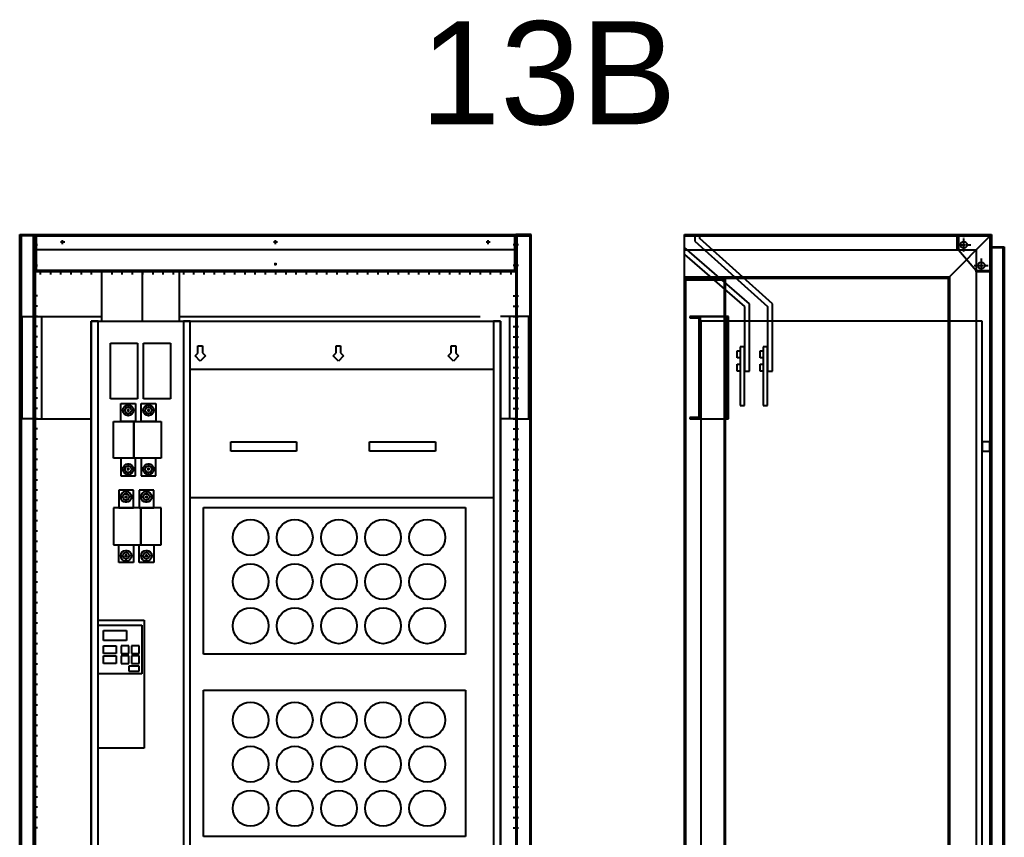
# Model space of a CAD drawing. Header units: millimetres. Extents: x 3151 to 30896, y 1337 to 7086.
# Drawn here: x 3151 to 5076, y 5358 to 6957 of the extents above; entities that cross this region are included whole.
import ezdxf

# ---------------------------------------------------------------- set-up
doc = ezdxf.new("R2010")
doc.units = ezdxf.units.MM
doc.linetypes.add('CENTER', pattern=[2, 1.25, -0.25, 0.25, -0.25])
doc.styles.get("Standard").update_dxf_attribs({"font": 'arial.ttf'})

msp = doc.modelspace()

# ---------------------------------------------------------------- hatches: boundary and pattern name
msp.add_hatch(color=7).paths.add_polyline_path([(5021.2, 6463.7), (5021.2, 6466.3), (5048.5, 6466.3), (5048.5, 6534), (4986.8, 6534), (4986.8, 6506.7), (4984.2, 6506.7), (4984.2, 6536.7), (5051.2, 6536.7), (5051.2, 6463.7)])
at = {"linetype": 'Continuous'}
msp.add_hatch(color=7, dxfattribs=at).paths.add_polyline_path([(4534, 6176.7), (4536.7, 6176.7), (4536.7, 6376.7), (4534, 6376.7)])

# ---------------------------------------------------------------- linework, layer by layer
at = {"color": 7}
for p, q in [((3151.2, 4336.7), (3151.2, 6536.7)), ((3151.2, 6536.7), (3181.2, 6536.7)), ((3178.5, 6534), (3153.8, 6534)), ((3153.8, 6534), (3153.8, 4339.3)), ((3178.5, 4339.3), (3178.5, 6534)), ((3181.2, 6463.7), (3181.2, 6536.7)), ((3181.2, 6536.7), (4121.2, 6536.7)), ((3181.2, 6536.7), (3181.2, 4336.7)), ((3183.8, 6534), (4118.5, 6534)), ((3183.8, 6466.3), (3183.8, 6534)), ((4118.5, 6534), (4118.5, 6466.3)), ((4121.2, 6536.7), (4121.2, 6463.7)), ((4151.2, 6536.7), (4121.2, 6536.7)), ((4121.2, 6536.7), (4121.2, 4336.7)), ((4123.8, 6534), (4148.5, 6534)), ((4123.8, 4339.3), (4123.8, 6534)), ((4148.5, 6534), (4148.5, 4339.3)), ((4151.2, 4336.7), (4151.2, 6536.7)), ((4451.2, 6536.7), (5051.2, 6536.7)), ((4451.2, 4336.7), (4451.2, 6536.7)), ((4451.2, 6534), (5051.2, 6534)), ((4471.2, 6536.7), (4471.2, 6523.8)), ((4481.2, 6529.2), (4481.2, 6536.7)), ((4623.2, 6401.2), (4481.2, 6529.2)), ((5051.2, 6536.7), (4966.2, 6451.7)), ((4984.2, 6506.7), (4984.2, 6536.7)), ((4984.2, 6536.7), (5051.2, 6536.7)), ((5048.5, 6534), (4986.8, 6534)), ((4986.8, 6534), (4986.8, 6506.7)), ((5048.5, 4336.7), (5048.5, 6536.7)), ((5048.5, 6466.3), (5048.5, 6534)), ((5051.2, 6536.7), (5051.2, 4336.7)), ((5051.2, 6536.7), (5051.2, 6463.7)), ((3186.2, 6516.7), (3176.2, 6516.7)), ((3176.2, 6516.7), (3186.2, 6516.7)), ((4118.5, 6506.7), (3183.8, 6506.7)), ((3239.2, 6521.7), (3231.2, 6521.7)), ((3235.2, 6517.7), (3235.2, 6525.7)), ((3655.2, 6521.7), (3647.2, 6521.7)), ((3651.2, 6517.7), (3651.2, 6525.7)), ((4071.2, 6521.7), (4063.2, 6521.7)), ((4067.2, 6517.7), (4067.2, 6525.7)), ((4126.2, 6516.7), (4116.2, 6516.7)), ((4126.2, 6516.7), (4116.2, 6516.7)), ((4578.2, 6401.2), (4451.2, 6511.7)), ((4451.2, 6506.7), (5021.2, 6506.7)), ((4471.2, 6523.8), (4613.2, 6395.8)), ((4986.8, 6506.7), (4984.2, 6506.7)), ((4986.8, 6506.7), (5021.2, 6466.3)), ((5021.2, 6506.7), (5021.2, 4366.7)), ((5051.2, 6510.8), (5051.2, 6512.8)), ((5051.2, 6512.8), (5076.2, 6512.8)), ((5051.2, 6510.8), (5051.2, 4401.8)), ((5074.2, 6510.8), (5051.2, 6510.8)), ((5074.2, 4401.8), (5074.2, 6510.8)), ((5076.2, 6512.8), (5076.2, 4399.8)), ((4451.2, 6497.7), (4568.2, 6395.8)), ((3186.2, 6476.2), (3176.2, 6476.2)), ((3176.2, 6476.2), (3186.2, 6476.2)), ((3191.2, 6468.7), (3191.2, 6458.7)), ((3211.2, 6468.7), (3211.2, 6458.7)), ((3231.2, 6468.7), (3231.2, 6458.7)), ((3251.2, 6468.7), (3251.2, 6458.7)), ((3271.2, 6468.7), (3271.2, 6458.7)), ((3291.2, 6468.7), (3291.2, 6458.7)), ((3311.2, 6468.7), (3311.2, 6458.7)), ((3331.2, 6468.7), (3331.2, 6458.7)), ((3351.2, 6468.7), (3351.2, 6458.7)), ((3371.2, 6468.7), (3371.2, 6458.7)), ((3391.2, 6468.7), (3391.2, 6458.7)), ((3411.2, 6468.7), (3411.2, 6458.7)), ((3431.2, 6468.7), (3431.2, 6458.7)), ((3451.2, 6468.7), (3451.2, 6458.7)), ((3471.2, 6468.7), (3471.2, 6458.7)), ((3491.2, 6468.7), (3491.2, 6458.7)), ((3511.2, 6468.7), (3511.2, 6458.7)), ((3531.2, 6468.7), (3531.2, 6458.7)), ((3551.2, 6468.7), (3551.2, 6458.7)), ((3571.2, 6468.7), (3571.2, 6458.7)), ((3591.2, 6468.7), (3591.2, 6458.7)), ((3611.2, 6468.7), (3611.2, 6458.7)), ((3631.2, 6468.7), (3631.2, 6458.7)), ((3653.8, 6478.7), (3648.6, 6478.7)), ((3651.2, 6476.1), (3651.2, 6481.3)), ((3651.2, 6468.7), (3651.2, 6458.7)), ((3671.2, 6468.7), (3671.2, 6458.7)), ((3691.2, 6468.7), (3691.2, 6458.7)), ((3711.2, 6468.7), (3711.2, 6458.7)), ((3731.2, 6468.7), (3731.2, 6458.7)), ((3751.2, 6468.7), (3751.2, 6458.7)), ((3771.2, 6468.7), (3771.2, 6458.7)), ((3791.2, 6468.7), (3791.2, 6458.7)), ((3811.2, 6468.7), (3811.2, 6458.7)), ((3831.2, 6468.7), (3831.2, 6458.7)), ((3851.2, 6468.7), (3851.2, 6458.7)), ((3871.2, 6468.7), (3871.2, 6458.7)), ((3891.2, 6468.7), (3891.2, 6458.7)), ((3911.2, 6468.7), (3911.2, 6458.7)), ((3931.2, 6468.7), (3931.2, 6458.7)), ((3951.2, 6468.7), (3951.2, 6458.7)), ((3971.2, 6468.7), (3971.2, 6458.7)), ((3991.2, 6468.7), (3991.2, 6458.7)), ((4011.2, 6468.7), (4011.2, 6458.7)), ((4031.2, 6468.7), (4031.2, 6458.7)), ((4051.2, 6468.7), (4051.2, 6458.7)), ((4071.2, 6468.7), (4071.2, 6458.7)), ((4091.2, 6468.7), (4091.2, 6458.7)), ((4111.2, 6468.7), (4111.2, 6458.7)), ((4126.2, 6476.2), (4116.2, 6476.2)), ((4126.2, 6476.2), (4116.2, 6476.2)), ((4121.2, 6463.7), (3181.2, 6463.7)), ((4118.5, 6466.3), (3183.8, 6466.3)), ((3311.5, 6367.7), (3311.5, 6463.7)), ((3391.5, 6367.7), (3391.5, 6463.7)), ((3463.4, 6367.7), (3463.4, 6463.7)), ((4451.2, 6454.3), (4968.8, 6454.3)), ((4451.2, 6451.7), (4966.2, 6451.7)), ((4531.2, 6451.2), (4451.2, 6451.2)), ((4451.2, 6451.2), (4451.2, 4422.2)), ((4451.2, 4422.2), (4451.2, 6451.2)), ((4453.8, 4422.2), (4453.8, 6451.2)), ((4528.5, 6451.2), (4528.5, 4422.2)), ((4531.2, 4422.2), (4531.2, 6451.2)), ((4966.2, 6451.7), (4966.2, 4421.7)), ((4968.8, 6454.3), (4968.8, 4419)), ((5021.2, 6463.7), (5021.2, 6466.3)), ((5021.2, 6466.3), (5048.5, 6466.3)), ((5051.2, 6463.7), (5021.2, 6463.7)), ((4453.8, 6448.5), (4528.5, 6448.5)), ((3186.2, 6416.7), (3176.2, 6416.7)), ((4116.2, 6416.7), (4126.2, 6416.7)), ((3186.2, 6396.7), (3176.2, 6396.7)), ((4116.2, 6396.7), (4126.2, 6396.7)), ((4568.2, 6395.8), (4568.2, 6269.5)), ((4578.2, 6269.5), (4578.2, 6401.2)), ((4613.2, 6395.8), (4613.2, 6269.5)), ((4623.2, 6269.5), (4623.2, 6401.2)), ((3155.8, 6176.7), (3155.8, 6376.7)), ((3155.8, 6376.7), (3181.2, 6376.7)), ((3186.2, 6376.7), (3176.2, 6376.7)), ((3181.2, 6376.7), (3291.2, 6376.7)), ((3181.2, 6376.7), (3181.2, 6176.7)), ((3193.8, 6376.7), (3193.8, 6176.7)), ((3211.2, 6376.7), (3311.5, 6376.7)), ((3463.4, 6376.7), (4051.2, 6376.7)), ((4121.2, 6376.7), (4091.2, 6376.7)), ((4108.5, 6376.7), (4108.5, 6176.7)), ((4116.2, 6376.7), (4126.2, 6376.7)), ((4146.5, 6376.7), (4121.2, 6376.7)), ((4121.2, 6376.7), (4121.2, 6176.7)), ((4146.5, 6176.7), (4146.5, 6376.7)), ((4481.7, 6376.7), (4461.7, 6376.7)), ((4461.7, 6376.7), (4461.7, 6374)), ((4461.7, 6375.4), (4480.4, 6375.4)), ((4461.7, 6374), (4479, 6374)), ((4479, 6374), (4479, 6179.3)), ((4480.4, 6375.4), (4480.4, 6178)), ((4481.7, 6176.7), (4481.7, 6376.7)), ((4481.7, 6376.7), (4534, 6376.7)), ((4534, 6376.7), (4481.7, 6376.7)), ((4481.7, 6376.7), (4481.7, 6176.7)), ((4536.7, 6376.7), (4534, 6376.7)), ((4534, 6376.7), (4534, 6176.7)), ((4536.7, 6176.7), (4536.7, 6376.7)), ((3186.2, 6356.7), (3176.2, 6356.7)), ((3291.2, 6300.1), (3291.2, 6367.7)), ((3291.2, 6367.7), (4091.2, 6367.7)), ((3304.8, 6367.7), (3291.2, 6367.7)), ((3291.2, 6367.7), (3291.2, 4637.7)), ((3304.8, 4637.7), (3304.8, 6367.7)), ((3484.8, 6367.7), (3471.2, 6367.7)), ((3471.2, 6367.7), (3471.2, 4762.7)), ((3484.8, 4762.7), (3484.8, 6367.7)), ((4091.2, 6367.7), (4077.6, 6367.7)), ((4077.6, 6367.7), (4077.6, 4637.7)), ((4091.2, 6367.7), (4091.2, 4637.7)), ((4091.2, 4637.7), (4091.2, 6367.7)), ((4116.2, 6356.7), (4126.2, 6356.7)), ((5033.2, 6367.7), (4483.2, 6367.7)), ((4483.2, 6367.7), (4483.2, 4637.7)), ((5033.2, 4637.7), (5033.2, 6367.7)), ((3186.2, 6336.7), (3176.2, 6336.7)), ((4116.2, 6336.7), (4126.2, 6336.7)), ((3186.2, 6316.7), (3176.2, 6316.7)), ((3328.6, 6324.1), (3381.5, 6324.1)), ((3328.6, 6215.3), (3328.6, 6324.1)), ((3381.5, 6324.1), (3381.5, 6215.3)), ((3393.4, 6324.1), (3446.3, 6324.1)), ((3393.4, 6215.3), (3393.4, 6324.1)), ((3446.3, 6324.1), (3446.3, 6215.3)), ((3499.7, 6305.4), (3499.7, 6319.2)), ((3499.7, 6319.2), (3508.7, 6319.2)), ((3508.7, 6319.2), (3508.7, 6305.4)), ((3769.7, 6305.4), (3769.7, 6319.2)), ((3769.7, 6319.2), (3778.7, 6319.2)), ((3778.7, 6319.2), (3778.7, 6305.4)), ((3994.7, 6305.4), (3994.7, 6319.2)), ((3994.7, 6319.2), (4003.7, 6319.2)), ((4003.7, 6319.2), (4003.7, 6305.4)), ((4116.2, 6316.7), (4126.2, 6316.7)), ((4568.2, 6317.3), (4559.9, 6317.3)), ((4559.9, 6317.3), (4559.9, 6202.3)), ((4568.2, 6202.3), (4568.2, 6317.3)), ((4613.2, 6317.3), (4604.9, 6317.3)), ((4604.9, 6317.3), (4604.9, 6202.3)), ((4613.2, 6202.3), (4613.2, 6317.3)), ((3186.2, 6296.7), (3176.2, 6296.7)), ((3291.2, 4637.7), (3291.2, 6300.1)), ((3494, 6299.6), (3499.9, 6305.4)), ((3504.2, 6289.4), (3494, 6299.6)), ((3499.9, 6305.4), (3499.7, 6305.4)), ((3514.4, 6299.6), (3504.2, 6289.4)), ((3508.7, 6305.4), (3508.5, 6305.4)), ((3508.5, 6305.4), (3514.4, 6299.6)), ((3764, 6299.6), (3769.9, 6305.4)), ((3774.2, 6289.4), (3764, 6299.6)), ((3769.9, 6305.4), (3769.7, 6305.4)), ((3784.4, 6299.6), (3774.2, 6289.4)), ((3778.7, 6305.4), (3778.5, 6305.4)), ((3778.5, 6305.4), (3784.4, 6299.6)), ((3989, 6299.6), (3994.9, 6305.4)), ((3999.2, 6289.4), (3989, 6299.6)), ((3994.9, 6305.4), (3994.7, 6305.4)), ((4009.4, 6299.6), (3999.2, 6289.4)), ((4003.7, 6305.4), (4003.5, 6305.4)), ((4003.5, 6305.4), (4009.4, 6299.6)), ((4116.2, 6296.7), (4126.2, 6296.7)), ((4554, 6309.1), (4559.9, 6309.1)), ((4554, 6295.5), (4554, 6309.1)), ((4559.9, 6295.5), (4554, 6295.5)), ((4559.9, 6309.1), (4559.9, 6295.5)), ((4599, 6309.1), (4604.9, 6309.1)), ((4599, 6295.5), (4599, 6309.1)), ((4604.9, 6295.5), (4599, 6295.5)), ((4604.9, 6309.1), (4604.9, 6295.5)), ((3186.2, 6276.7), (3176.2, 6276.7)), ((4116.2, 6276.7), (4126.2, 6276.7)), ((4554, 6283.1), (4559.9, 6283.1)), ((4554, 6269.5), (4554, 6283.1)), ((4559.9, 6283.1), (4559.9, 6269.5)), ((4599, 6283.1), (4604.9, 6283.1)), ((4599, 6269.5), (4599, 6283.1)), ((4604.9, 6283.1), (4604.9, 6269.5)), ((3186.2, 6256.7), (3176.2, 6256.7)), ((4077.6, 6273), (3484.8, 6273)), ((4116.2, 6256.7), (4126.2, 6256.7)), ((4559.9, 6269.5), (4554, 6269.5)), ((4568.2, 6269.5), (4578.2, 6269.5)), ((4604.9, 6269.5), (4599, 6269.5)), ((4613.2, 6269.5), (4623.2, 6269.5)), ((3186.2, 6236.7), (3176.2, 6236.7)), ((4116.2, 6236.7), (4126.2, 6236.7)), ((3186.2, 6216.7), (3176.2, 6216.7)), ((3381.5, 6215.3), (3328.6, 6215.3)), ((3349, 6206.1), (3377.5, 6206.1)), ((3349, 6171.5), (3349, 6206.1)), ((3363.3, 6204.6), (3363.3, 6198.4)), ((3377.5, 6206.1), (3377.5, 6171.5)), ((3388.7, 6206.1), (3417.1, 6206.1)), ((3388.7, 6171.5), (3388.7, 6206.1)), ((3446.3, 6215.3), (3393.4, 6215.3)), ((3403, 6204.6), (3403, 6198.4)), ((3417.1, 6206.1), (3417.1, 6171.5)), ((4116.2, 6216.7), (4126.2, 6216.7)), ((4559.9, 6202.3), (4568.2, 6202.3)), ((4604.9, 6202.3), (4613.2, 6202.3)), ((3186.2, 6196.7), (3176.2, 6196.7)), ((3351.7, 6193), (3357.9, 6193)), ((3363.3, 6193), (3360.4, 6193)), ((3363.3, 6195.9), (3363.3, 6193)), ((3363.3, 6193), (3363.3, 6190.2)), ((3366.2, 6193), (3363.3, 6193)), ((3363.3, 6181.5), (3363.3, 6187.7)), ((3374.9, 6193), (3368.7, 6193)), ((3391.4, 6193), (3397.6, 6193)), ((3403, 6193), (3400.1, 6193)), ((3403, 6195.9), (3403, 6193)), ((3403, 6193), (3403, 6190.2)), ((3405.8, 6193), (3403, 6193)), ((3403, 6181.5), (3403, 6187.7)), ((3414.5, 6193), (3408.3, 6193)), ((4116.2, 6196.7), (4126.2, 6196.7)), ((4479, 6179.3), (4461.7, 6179.3)), ((4461.7, 6179.3), (4461.7, 6176.7)), ((3181.2, 6176.7), (3155.8, 6176.7)), ((3186.2, 6176.7), (3176.2, 6176.7)), ((3181.2, 6176.7), (3291.2, 6176.7)), ((3334.5, 6171.5), (3374.2, 6171.5)), ((3334.5, 6099.5), (3334.5, 6171.5)), ((3377.5, 6171.5), (3349, 6171.5)), ((3374.2, 6171.5), (3427.7, 6171.5)), ((3374.2, 6099.5), (3374.2, 6171.5)), ((3374.2, 6171.5), (3374.2, 6099.5)), ((3417.1, 6171.5), (3388.7, 6171.5)), ((3427.7, 6171.5), (3427.7, 6099.5)), ((4121.2, 6176.7), (4091.2, 6176.7)), ((4116.2, 6176.7), (4126.2, 6176.7)), ((4121.2, 6176.7), (4146.5, 6176.7)), ((4480.4, 6178), (4461.7, 6178)), ((4461.7, 6176.7), (4481.7, 6176.7)), ((4481.7, 6176.7), (4534, 6176.7)), ((4534, 6176.7), (4536.7, 6176.7)), ((3186.2, 6156.7), (3176.2, 6156.7)), ((4116.2, 6156.7), (4126.2, 6156.7)), ((3186.2, 6136.7), (3176.2, 6136.7)), ((3563.8, 6131.6), (3692.4, 6131.6)), ((3563.8, 6113.1), (3563.8, 6131.6)), ((3692.4, 6131.6), (3692.4, 6113.1)), ((3835.4, 6131.6), (3964.1, 6131.6)), ((3835.4, 6113.1), (3835.4, 6131.6)), ((3964.1, 6131.6), (3964.1, 6113.1)), ((4116.2, 6136.7), (4126.2, 6136.7)), ((5048.2, 6131.6), (5033.2, 6131.6)), ((5033.2, 6131.6), (5033.2, 6113.1)), ((5048.2, 6113.1), (5048.2, 6131.6)), ((3186.2, 6116.7), (3176.2, 6116.7)), ((3692.4, 6113.1), (3563.8, 6113.1)), ((3964.1, 6113.1), (3835.4, 6113.1)), ((4116.2, 6116.7), (4126.2, 6116.7)), ((5033.2, 6113.1), (5048.2, 6113.1)), ((3186.2, 6096.7), (3176.2, 6096.7)), ((3374.2, 6099.5), (3334.5, 6099.5)), ((3377.5, 6099.5), (3349, 6099.5)), ((3349, 6099.5), (3349, 6064.9)), ((3363.3, 6089.5), (3363.3, 6083.3)), ((3427.7, 6099.5), (3374.2, 6099.5)), ((3377.5, 6064.9), (3377.5, 6099.5)), ((3417.1, 6099.5), (3388.7, 6099.5)), ((3388.7, 6099.5), (3388.7, 6064.9)), ((3403, 6089.5), (3403, 6083.3)), ((3417.1, 6064.9), (3417.1, 6099.5)), ((4116.2, 6096.7), (4126.2, 6096.7)), ((3186.2, 6076.7), (3176.2, 6076.7)), ((3349, 6064.9), (3377.5, 6064.9)), ((3351.7, 6077.9), (3357.9, 6077.9)), ((3363.3, 6077.9), (3360.4, 6077.9)), ((3363.3, 6077.9), (3363.3, 6080.8)), ((3363.3, 6075.1), (3363.3, 6077.9)), ((3366.2, 6077.9), (3363.3, 6077.9)), ((3363.3, 6066.4), (3363.3, 6072.5)), ((3374.9, 6077.9), (3368.7, 6077.9)), ((3388.7, 6064.9), (3417.1, 6064.9)), ((3391.4, 6077.9), (3397.6, 6077.9)), ((3403, 6077.9), (3400.1, 6077.9)), ((3403, 6077.9), (3403, 6080.8)), ((3405.8, 6077.9), (3403, 6077.9)), ((3403, 6075.1), (3403, 6077.9)), ((3403, 6066.4), (3403, 6072.5)), ((3414.5, 6077.9), (3408.3, 6077.9)), ((4116.2, 6076.7), (4126.2, 6076.7)), ((3186.2, 6056.7), (3176.2, 6056.7)), ((4116.2, 6056.7), (4126.2, 6056.7)), ((3186.2, 6036.7), (3176.2, 6036.7)), ((3373.5, 6036.8), (3345.1, 6036.8)), ((3345.1, 6036.8), (3345.1, 6002.2)), ((3359.2, 6035.4), (3359.2, 6029.2)), ((3359.2, 6026.7), (3359.2, 6023.8)), ((3373.5, 6002.2), (3373.5, 6036.8)), ((3413.2, 6036.8), (3384.8, 6036.8)), ((3384.8, 6036.8), (3384.8, 6002.2)), ((3398.9, 6035.4), (3398.9, 6029.2)), ((3398.9, 6026.7), (3398.9, 6023.8)), ((3413.2, 6002.2), (3413.2, 6036.8)), ((4116.2, 6036.7), (4126.2, 6036.7)), ((3186.2, 6016.7), (3176.2, 6016.7)), ((3347.7, 6023.8), (3353.9, 6023.8)), ((3356.4, 6023.8), (3359.2, 6023.8)), ((3359.2, 6023.8), (3362.1, 6023.8)), ((3359.2, 6023.8), (3359.2, 6020.9)), ((3359.2, 6012.2), (3359.2, 6018.4)), ((3370.8, 6023.8), (3364.6, 6023.8)), ((3387.3, 6023.8), (3393.5, 6023.8)), ((3396, 6023.8), (3398.9, 6023.8)), ((3398.9, 6023.8), (3401.8, 6023.8)), ((3398.9, 6023.8), (3398.9, 6020.9)), ((3398.9, 6012.2), (3398.9, 6018.4)), ((3410.5, 6023.8), (3404.3, 6023.8)), ((4077.6, 6022.1), (3484.8, 6022.1)), ((4116.2, 6016.7), (4126.2, 6016.7)), ((3186.2, 5996.7), (3176.2, 5996.7)), ((3388, 6002.2), (3334.5, 6002.2)), ((3334.5, 6002.2), (3334.5, 5930.2)), ((3345.1, 6002.2), (3373.5, 6002.2)), ((3384.8, 6002.2), (3413.2, 6002.2)), ((3388, 5930.2), (3388, 6002.2)), ((3427.7, 6002.2), (3388, 6002.2)), ((3388, 6002.2), (3388, 5930.2)), ((3427.7, 5930.2), (3427.7, 6002.2)), ((3510.3, 6002.8), (4022.7, 6002.8)), ((3510.3, 5716.3), (3510.3, 6002.8)), ((4022.7, 6002.8), (4022.7, 5716.3)), ((4116.2, 5996.7), (4126.2, 5996.7)), ((3186.2, 5976.7), (3176.2, 5976.7)), ((4116.2, 5976.7), (4126.2, 5976.7)), ((3186.2, 5956.7), (3176.2, 5956.7)), ((4116.2, 5956.7), (4126.2, 5956.7)), ((3186.2, 5936.7), (3176.2, 5936.7)), ((3334.5, 5930.2), (3388, 5930.2)), ((3345.1, 5895.7), (3345.1, 5930.2)), ((3345.1, 5930.2), (3373.5, 5930.2)), ((3373.5, 5930.2), (3373.5, 5895.7)), ((3384.8, 5895.7), (3384.8, 5930.2)), ((3384.8, 5930.2), (3413.2, 5930.2)), ((3388, 5930.2), (3427.7, 5930.2)), ((3413.2, 5930.2), (3413.2, 5895.7)), ((4116.2, 5936.7), (4126.2, 5936.7)), ((3186.2, 5916.7), (3176.2, 5916.7)), ((3359.2, 5920.3), (3359.2, 5914.1)), ((3359.2, 5908.7), (3359.2, 5911.6)), ((3398.9, 5920.3), (3398.9, 5914.1)), ((3398.9, 5908.7), (3398.9, 5911.6)), ((4116.2, 5916.7), (4126.2, 5916.7)), ((3186.2, 5896.7), (3176.2, 5896.7)), ((3373.5, 5895.7), (3345.1, 5895.7)), ((3347.7, 5908.7), (3353.9, 5908.7)), ((3356.4, 5908.7), (3359.2, 5908.7)), ((3359.2, 5905.8), (3359.2, 5908.7)), ((3359.2, 5908.7), (3362.1, 5908.7)), ((3359.2, 5897.1), (3359.2, 5903.3)), ((3370.8, 5908.7), (3364.6, 5908.7)), ((3413.2, 5895.7), (3384.8, 5895.7)), ((3387.3, 5908.7), (3393.5, 5908.7)), ((3396, 5908.7), (3398.9, 5908.7)), ((3398.9, 5908.7), (3401.8, 5908.7)), ((3398.9, 5905.8), (3398.9, 5908.7)), ((3398.9, 5897.1), (3398.9, 5903.3)), ((3410.5, 5908.7), (3404.3, 5908.7)), ((4116.2, 5896.7), (4126.2, 5896.7)), ((3186.2, 5876.7), (3176.2, 5876.7)), ((4116.2, 5876.7), (4126.2, 5876.7)), ((3186.2, 5856.7), (3176.2, 5856.7)), ((4116.2, 5856.7), (4126.2, 5856.7)), ((3186.2, 5836.7), (3176.2, 5836.7)), ((4116.2, 5836.7), (4126.2, 5836.7)), ((3186.2, 5816.7), (3176.2, 5816.7)), ((4116.2, 5816.7), (4126.2, 5816.7)), ((3186.2, 5796.7), (3176.2, 5796.7)), ((4116.2, 5796.7), (4126.2, 5796.7)), ((3186.2, 5776.7), (3176.2, 5776.7)), ((3304.8, 5532.7), (3304.8, 5782.7)), ((3304.8, 5782.7), (3394.8, 5782.7)), ((3394.8, 5782.7), (3394.8, 5532.7)), ((4116.2, 5776.7), (4126.2, 5776.7)), ((3186.2, 5756.7), (3176.2, 5756.7)), ((3304.8, 5772.7), (3389.8, 5772.7)), ((3314.8, 5762.7), (3359.8, 5762.7)), ((3314.8, 5742.7), (3314.8, 5762.7)), ((3359.8, 5762.7), (3359.8, 5742.7)), ((3389.8, 5772.7), (3389.8, 5677.7)), ((4116.2, 5756.7), (4126.2, 5756.7)), ((3186.2, 5736.7), (3176.2, 5736.7)), ((3359.8, 5742.7), (3314.8, 5742.7)), ((4116.2, 5736.7), (4126.2, 5736.7)), ((3314.8, 5732.7), (3339.8, 5732.7)), ((3314.8, 5717.7), (3314.8, 5732.7)), ((3339.8, 5717.7), (3314.8, 5717.7)), ((3339.8, 5732.7), (3339.8, 5717.7)), ((3364.8, 5732.7), (3349.8, 5732.7)), ((3349.8, 5732.7), (3349.8, 5717.7)), ((3349.8, 5717.7), (3364.8, 5717.7)), ((3364.8, 5717.7), (3364.8, 5732.7)), ((3384.8, 5732.7), (3369.8, 5732.7)), ((3369.8, 5732.7), (3369.8, 5717.7)), ((3369.8, 5717.7), (3384.8, 5717.7)), ((3384.8, 5717.7), (3384.8, 5732.7)), ((3186.2, 5716.7), (3176.2, 5716.7)), ((3314.8, 5712.7), (3339.8, 5712.7)), ((3314.8, 5697.7), (3314.8, 5712.7)), ((3339.8, 5712.7), (3339.8, 5697.7)), ((3364.8, 5712.7), (3349.8, 5712.7)), ((3349.8, 5712.7), (3349.8, 5697.7)), ((3364.8, 5697.7), (3364.8, 5712.7)), ((3384.8, 5712.7), (3369.8, 5712.7)), ((3369.8, 5712.7), (3369.8, 5697.7)), ((3384.8, 5697.7), (3384.8, 5712.7)), ((4022.7, 5716.3), (3510.3, 5716.3)), ((4116.2, 5716.7), (4126.2, 5716.7)), ((3186.2, 5696.7), (3176.2, 5696.7)), ((3339.8, 5697.7), (3314.8, 5697.7)), ((3349.8, 5697.7), (3364.8, 5697.7)), ((3384.8, 5692.7), (3364.8, 5692.7)), ((3364.8, 5692.7), (3364.8, 5682.7)), ((3364.8, 5682.7), (3384.8, 5682.7)), ((3369.8, 5697.7), (3384.8, 5697.7)), ((3384.8, 5682.7), (3384.8, 5692.7)), ((4116.2, 5696.7), (4126.2, 5696.7)), ((3186.2, 5676.7), (3176.2, 5676.7)), ((3389.8, 5677.7), (3304.8, 5677.7)), ((4116.2, 5676.7), (4126.2, 5676.7)), ((3186.2, 5656.7), (3176.2, 5656.7)), ((3510.3, 5645.9), (4022.7, 5645.9)), ((3510.3, 5359.4), (3510.3, 5645.9)), ((4022.7, 5645.9), (4022.7, 5359.4)), ((4116.2, 5656.7), (4126.2, 5656.7)), ((3186.2, 5636.7), (3176.2, 5636.7)), ((4116.2, 5636.7), (4126.2, 5636.7)), ((3186.2, 5616.7), (3176.2, 5616.7)), ((4116.2, 5616.7), (4126.2, 5616.7)), ((3186.2, 5596.7), (3176.2, 5596.7)), ((4116.2, 5596.7), (4126.2, 5596.7)), ((3186.2, 5576.7), (3176.2, 5576.7)), ((4116.2, 5576.7), (4126.2, 5576.7)), ((3186.2, 5556.7), (3176.2, 5556.7)), ((4116.2, 5556.7), (4126.2, 5556.7)), ((3186.2, 5536.7), (3176.2, 5536.7)), ((3394.8, 5532.7), (3304.8, 5532.7)), ((4116.2, 5536.7), (4126.2, 5536.7)), ((3186.2, 5516.7), (3176.2, 5516.7)), ((4116.2, 5516.7), (4126.2, 5516.7)), ((3186.2, 5496.7), (3176.2, 5496.7)), ((4116.2, 5496.7), (4126.2, 5496.7)), ((3186.2, 5476.7), (3176.2, 5476.7)), ((4116.2, 5476.7), (4126.2, 5476.7)), ((3186.2, 5456.7), (3176.2, 5456.7)), ((4116.2, 5456.7), (4126.2, 5456.7)), ((3186.2, 5436.7), (3176.2, 5436.7)), ((4116.2, 5436.7), (4126.2, 5436.7)), ((3186.2, 5416.7), (3176.2, 5416.7)), ((4116.2, 5416.7), (4126.2, 5416.7)), ((3186.2, 5396.7), (3176.2, 5396.7)), ((4116.2, 5396.7), (4126.2, 5396.7)), ((3186.2, 5376.7), (3176.2, 5376.7)), ((4116.2, 5376.7), (4126.2, 5376.7)), ((4022.7, 5359.4), (3510.3, 5359.4))]:
    msp.add_line(p, q, dxfattribs=at)
at = {"color": 7, "linetype": 'CENTER'}
for p, q in [((4996.7, 6530.7), (4996.7, 6502.7)), ((4982.7, 6516.7), (5010.7, 6516.7)), ((5031.2, 6490.2), (5031.2, 6462.2)), ((5017.2, 6476.2), (5045.2, 6476.2))]:
    msp.add_line(p, q, dxfattribs=at)
at = {"color": 7, "linetype": 'Continuous'}
for centre in [(4996.7, 6516.7), (4996.7, 6516.7), (5031.2, 6476.2), (5031.2, 6476.2)]:
    msp.add_circle(centre, 6.5, dxfattribs=at)
at = {"color": 7}
for centre, radius in [((3363.3, 6193), 10.5), ((3363.3, 6193), 6.19), ((3403, 6193), 10.5), ((3403, 6193), 6.19), ((3363.3, 6077.9), 10.5), ((3363.3, 6077.9), 6.19), ((3403, 6077.9), 10.5), ((3403, 6077.9), 6.19), ((3359.2, 6023.8), 10.5), ((3359.2, 6023.8), 6.19), ((3398.9, 6023.8), 10.5), ((3398.9, 6023.8), 6.19), ((3602.6, 5944.4), 35), ((3689, 5944.4), 35), ((3775.3, 5944.4), 35), ((3861.6, 5944.4), 35), ((3947.9, 5944.4), 35), ((3359.2, 5908.7), 10.5), ((3359.2, 5908.7), 6.19), ((3398.9, 5908.7), 10.5), ((3398.9, 5908.7), 6.19), ((3602.6, 5858), 35), ((3689, 5858), 35), ((3775.3, 5858), 35), ((3861.6, 5858), 35), ((3947.9, 5858), 35), ((3602.6, 5771.7), 35), ((3689, 5771.7), 35), ((3775.3, 5771.7), 35), ((3861.6, 5771.7), 35), ((3947.9, 5771.7), 35), ((3602.6, 5587.4), 35), ((3689, 5587.4), 35), ((3775.3, 5587.4), 35), ((3861.6, 5587.4), 35), ((3947.9, 5587.4), 35), ((3602.6, 5501.1), 35), ((3689, 5501.1), 35), ((3775.3, 5501.1), 35), ((3861.6, 5501.1), 35), ((3947.9, 5501.1), 35), ((3602.6, 5414.8), 35), ((3689, 5414.8), 35), ((3775.3, 5414.8), 35), ((3861.6, 5414.8), 35), ((3947.9, 5414.8), 35)]:
    msp.add_circle(centre, radius, dxfattribs=at)

# ---------------------------------------------------------------- texts
msp.add_text('13B', height=201.81, dxfattribs=at).set_placement((3933.9, 6752.2))

doc.saveas('drawing.dxf')
